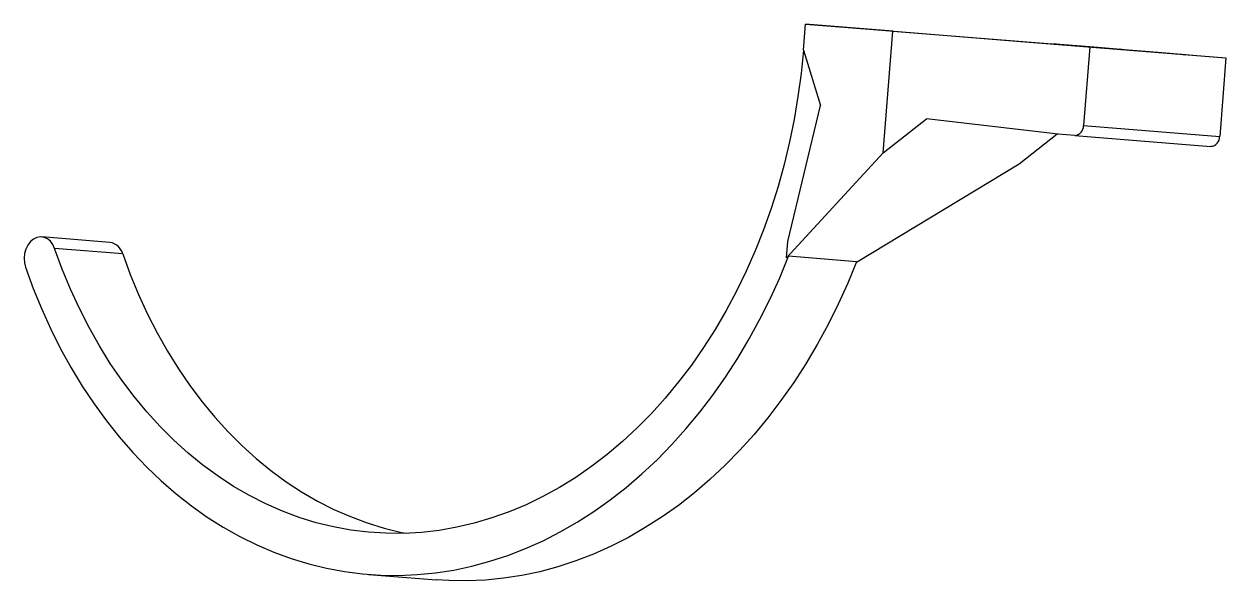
# Model space of a CAD drawing. Header units: millimetres. Extents: x -82 to 32, y -40 to 13.
import ezdxf

# ---------------------------------------------------------------- set-up
doc = ezdxf.new("R2010")
doc.units = ezdxf.units.MM

msp = doc.modelspace()

# ---------------------------------------------------------------- linework, layer by layer
at = {"color": 7, "linetype": 'Continuous', "lineweight": 25}
for p, q in [((-7.99, 10.74), (-7.79, 13.23)), ((0.54, 12.56), (-7.79, 13.23)), ((-7.79, 13.23), (-1.32, 12.71)), ((-1.32, 12.71), (13.49, 11.52)), ((-0.4, 0.99), (0.54, 12.56)), ((0.54, 12.56), (19.27, 11.06)), ((13.49, 11.52), (32.23, 10.01)), ((-7.99, 10.74), (-6.36, 5.49)), ((15.8, 11.34), (18.37, 11.13)), ((16.43, 11.28), (15.8, 11.34)), ((19.64, 11.03), (16.43, 11.28)), ((16.43, 11.28), (16.43, 11.28)), ((18.37, 11.13), (21.58, 10.87)), ((19.27, 11.06), (18.67, 3.58)), ((19.27, 11.06), (32.23, 10.01)), ((22.21, 10.82), (19.64, 11.03)), ((19.64, 11.03), (19.64, 11.03)), ((21.58, 10.87), (22.21, 10.82)), ((22.06, 10.83), (24.71, 10.62)), ((22.57, 10.79), (22.06, 10.83)), ((25.74, 10.54), (22.57, 10.79)), ((22.57, 10.79), (22.57, 10.79)), ((24.71, 10.62), (27.87, 10.36)), ((28.39, 10.32), (25.74, 10.54)), ((25.74, 10.54), (25.74, 10.54)), ((27.87, 10.36), (28.39, 10.32)), ((32.23, 10.01), (31.63, 2.54)), ((-9.46, -7.43), (-6.36, 5.49)), ((-0.4, 0.99), (3.74, 4.23)), ((16.27, 2.77), (3.74, 4.23)), ((18.67, 3.58), (31.63, 2.54)), ((12.56, -0.05), (16.17, 2.78)), ((17.84, 2.64), (16.27, 2.77)), ((17.84, 2.64), (30.79, 1.6)), ((-0.4, 0.99), (-9.58, -8.99)), ((-2.94, -9.41), (12.56, -0.05)), ((-73.99, -7.53), (-80.47, -7.01)), ((-9.58, -8.99), (-9.46, -7.43)), ((-72.76, -8.63), (-79.24, -8.11)), ((-9.4, -8.85), (-9.58, -8.99)), ((-2.92, -9.37), (-9.4, -8.85)), ((-49.37, -39.1), (-42.89, -39.62))]:
    msp.add_line(p, q, dxfattribs=at)
at = {"color": 7, "linetype": 'Continuous', "lineweight": 25, "flags": 128}
for points in [[(-7.99, 10.74), (-8.21, 8.54), (-8.5, 6.35), (-8.86, 4.17), (-9.3, 2.02), (-9.81, -0.11), (-10.4, -2.22), (-11.05, -4.29), (-11.78, -6.32), (-12.57, -8.32), (-13.43, -10.27), (-14.35, -12.16), (-15.33, -14.01), (-16.38, -15.8), (-17.48, -17.53), (-18.64, -19.2), (-19.86, -20.8), (-21.13, -22.33), (-22.44, -23.79), (-23.8, -25.17), (-25.21, -26.47), (-26.65, -27.68), (-28.13, -28.82), (-29.65, -29.87), (-31.2, -30.82), (-32.78, -31.69), (-34.38, -32.47), (-36, -33.15), (-37.65, -33.73), (-39.31, -34.22), (-40.98, -34.61), (-42.65, -34.91), (-44.34, -35.1), (-46.02, -35.2), (-47.71, -35.19), (-49.38, -35.09), (-51.05, -34.88), (-52.71, -34.58), (-54.35, -34.18), (-55.97, -33.68), (-57.57, -33.08), (-59.15, -32.39), (-60.7, -31.6), (-62.21, -30.73), (-63.69, -29.76), (-65.13, -28.7), (-66.54, -27.56), (-67.89, -26.33), (-69.21, -25.02), (-70.47, -23.64), (-71.68, -22.17), (-72.84, -20.63), (-73.94, -19.03), (-74.98, -17.35), (-75.96, -15.62), (-76.88, -13.82), (-77.73, -11.97), (-78.52, -10.06), (-79.24, -8.11)], [(-79.24, -8.11), (-79.41, -7.73), (-79.64, -7.42), (-79.93, -7.19), (-80.24, -7.05), (-80.58, -7), (-80.92, -7.06), (-81.25, -7.21), (-81.54, -7.45), (-81.79, -7.78), (-81.98, -8.16), (-82.1, -8.58), (-82.15, -9.03), (-82.12, -9.47), (-82.02, -9.89)], [(-82.02, -9.89), (-81.28, -11.91), (-80.47, -13.88), (-79.6, -15.79), (-78.67, -17.66), (-77.67, -19.46), (-76.61, -21.21), (-75.49, -22.88), (-74.32, -24.49), (-73.09, -26.03), (-71.81, -27.5), (-70.48, -28.89), (-69.11, -30.2), (-67.69, -31.43), (-66.22, -32.58), (-64.72, -33.64), (-63.19, -34.61), (-61.62, -35.49), (-60.01, -36.29), (-58.39, -36.98), (-56.73, -37.59), (-55.06, -38.1), (-53.36, -38.51), (-51.65, -38.83), (-49.93, -39.05), (-48.2, -39.17), (-46.47, -39.2), (-44.73, -39.12), (-42.99, -38.95), (-41.26, -38.68), (-39.53, -38.32), (-37.82, -37.85), (-36.12, -37.29), (-34.43, -36.64), (-32.76, -35.89), (-31.12, -35.06), (-29.5, -34.13), (-27.92, -33.11), (-26.36, -32.01), (-24.84, -30.82), (-23.35, -29.54), (-21.91, -28.19), (-20.51, -26.76), (-19.16, -25.26), (-17.85, -23.68), (-16.59, -22.04), (-15.39, -20.33), (-14.24, -18.55), (-13.15, -16.71), (-12.12, -14.82), (-11.15, -12.88), (-10.24, -10.89), (-9.4, -8.85)], [(-72.76, -8.63), (-72.04, -10.58), (-71.25, -12.49), (-70.4, -14.34), (-69.48, -16.14), (-68.5, -17.87), (-67.46, -19.55), (-66.36, -21.15), (-65.2, -22.69), (-63.99, -24.16), (-62.73, -25.54), (-61.42, -26.85), (-60.06, -28.08), (-58.66, -29.22), (-57.22, -30.28), (-55.74, -31.25), (-54.22, -32.13), (-52.67, -32.91), (-51.1, -33.6), (-49.5, -34.2), (-47.87, -34.7), (-46.23, -35.1), (-45.79, -35.19)], [(-2.92, -9.37), (-3.76, -11.41), (-4.67, -13.4), (-5.64, -15.34), (-6.67, -17.24), (-7.76, -19.07), (-8.91, -20.85), (-10.12, -22.56), (-11.37, -24.2), (-12.68, -25.78), (-14.03, -27.28), (-15.43, -28.71), (-16.88, -30.07), (-18.36, -31.34), (-19.88, -32.53), (-21.44, -33.63), (-23.03, -34.65), (-24.64, -35.58), (-26.29, -36.41), (-27.95, -37.16), (-29.64, -37.81), (-31.34, -38.37), (-33.06, -38.84), (-34.78, -39.2), (-36.52, -39.47), (-38.25, -39.64), (-39.99, -39.72), (-41.73, -39.69), (-42.89, -39.62)]]:
    msp.add_lwpolyline(points, dxfattribs=at)
at = {"color": 7, "linetype": 'Continuous', "lineweight": 25}
for centre, radius, start, end in [((17.77, 3.55), 0.905, 274.2261, 2.0995), ((30.72, 2.51), 0.905, 274.2261, 2.0995), ((-74.2, -9), 1.49, 14.4267, 81.9422)]:
    msp.add_arc(centre, radius, start, end, dxfattribs=at)

doc.saveas('drawing.dxf')
